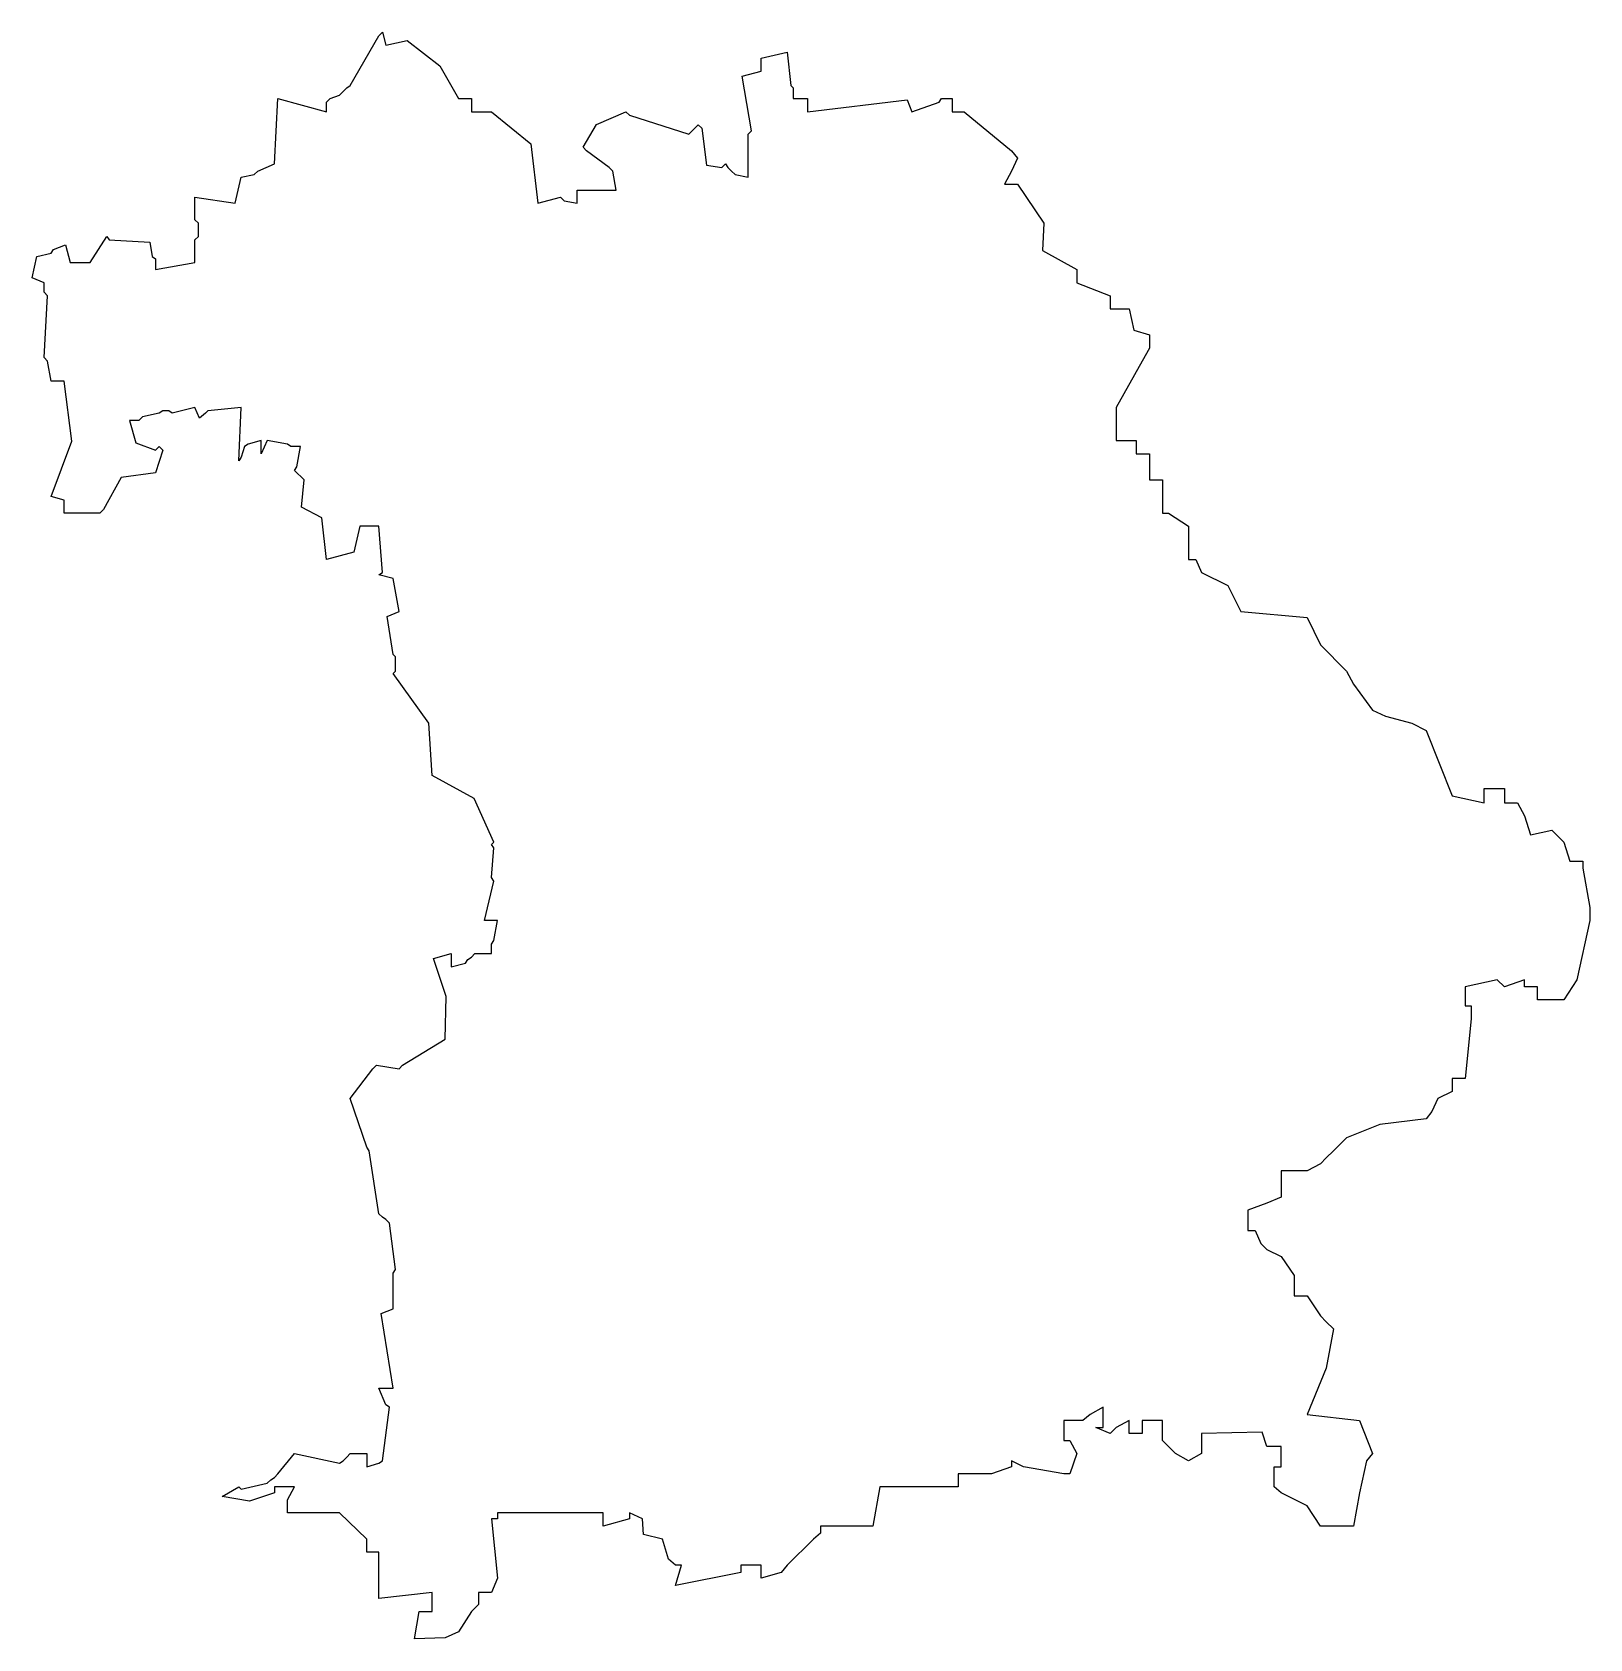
# Model space of a CAD drawing. Extents: x 0 to 371, y 0 to 382.
import ezdxf

# ---------------------------------------------------------------- set-up
doc = ezdxf.new("R2010")
doc.units = 0
doc.layers.add('background', color=7, linetype='CONTINUOUS')

msp = doc.modelspace()

# ---------------------------------------------------------------- linework, layer by layer
at = {"layer": 'background', "color": 7}
msp.add_lwpolyline([(92.326979, 6.672483), (95.431424, 6.672483), (95.431424, 11.188039), (82.731421, 9.776928), (82.731421, 20.783597), (79.909199, 20.783597), (79.909199, 23.888042), (73.418088, 30.09693), (61.00031, 30.09693), (61.00031, 33.201375), (62.693643, 36.305819), (57.895865, 36.305819), (57.895865, 34.894708), (52.004474, 32.883875), (45.478085, 34.048042), (49.429196, 36.305819), (49.99364, 35.741375), (56.202529, 37.152486), (57.049196, 37.999153), (57.895865, 38.563597), (58.742532, 39.410264), (62.693643, 44.208042), (73.418088, 41.950264), (74.264754, 42.514708), (75.111421, 43.361375), (75.958088, 44.208042), (79.909199, 44.208042), (79.909199, 41.103597), (82.731421, 41.950264), (83.578088, 42.514708), (85.271421, 55.214708), (84.424754, 55.779153), (82.731421, 59.730264), (86.118088, 59.730264), (83.295865, 77.510264), (86.118088, 78.639164), (86.118088, 87.105831), (86.682532, 87.952497), (85.271421, 98.959164), (84.424754, 99.805831), (83.578088, 100.370275), (82.731421, 101.216942), (80.473643, 116.17472), (79.909199, 117.021386), (75.958088, 128.592497), (81.32031, 135.648053), (82.166976, 136.49472), (87.529199, 135.648053), (88.375865, 136.49472), (98.535868, 142.703617), (98.712257, 152.828339), (95.713646, 161.894731), (99.946979, 163.02362), (99.946979, 159.919175), (103.333646, 160.765842), (103.89809, 161.612509), (104.74476, 162.176953), (105.591427, 163.02362), (109.542538, 163.02362), (109.542538, 165.281398), (110.106982, 166.128064), (110.953649, 170.925842), (107.849204, 170.925842), (110.106982, 180.239175), (109.542538, 181.085845), (110.106982, 188.1414), (109.542538, 188.988067), (110.106982, 189.552511), (105.415036, 199.888901), (95.431424, 205.356959), (94.584757, 217.774736), (86.118088, 229.628073), (86.682532, 230.192517), (86.682532, 233.579184), (86.118088, 234.143628), (84.706976, 243.174739), (87.529199, 244.303628), (86.118088, 252.205853), (82.731421, 253.05252), (83.578088, 253.616964), (82.731421, 264.623631), (78.215865, 264.623631), (76.804754, 258.414742), (70.313643, 256.721409), (69.184754, 266.599187), (64.386976, 269.139187), (64.951421, 275.630301), (62.693643, 277.888079), (63.258088, 278.734746), (64.104754, 283.532524), (61.846976, 283.532524), (61.00031, 284.096968), (56.202529, 284.943635), (54.791418, 281.83919), (54.791418, 284.943635), (51.686974, 284.096968), (50.840307, 283.532524), (49.99364, 280.992524), (49.429196, 280.145857), (49.99364, 292.845857), (42.091418, 291.99919), (41.526974, 291.434746), (40.11586, 290.305857), (38.986971, 292.845857), (33.624749, 291.434746), (32.778082, 291.99919), (31.366971, 291.99919), (30.520304, 291.434746), (26.56919, 290.588079), (25.722523, 289.741412), (23.464745, 289.741412), (24.98169, 284.414468), (29.673637, 282.685857), (30.520304, 283.532524), (31.366971, 282.685857), (29.673637, 277.323635), (21.48919, 276.194746), (17.255856, 268.574742), (16.40919, 267.728075), (7.94252, 267.728075), (7.94252, 270.832521), (4.838076, 271.679187), (9.776965, 284.837801), (7.94252, 299.054746), (4.838076, 299.054746), (3.991409, 303.852526), (3.144742, 304.699193), (3.991409, 319.374749), (3.144742, 320.221415), (3.144742, 322.479193), (0.32252, 323.608085), (1.451409, 328.688084), (4.838076, 329.534751), (5.40252, 330.381417), (8.224742, 331.510306), (9.353631, 327.276973), (14.151409, 327.276973), (18.102523, 333.485862), (18.666967, 332.639195), (28.262524, 332.074751), (28.826971, 328.688084), (29.673637, 328.123639), (29.673637, 325.583639), (38.986971, 327.276973), (38.986971, 332.639195), (39.833637, 333.485862), (39.833637, 336.590306), (38.986971, 337.436973), (38.986971, 342.799195), (48.582529, 341.388084), (49.99364, 347.596976), (53.098085, 348.16142), (53.944751, 349.008087), (57.895865, 350.70142), (58.742532, 366.223642), (70.313643, 363.119198), (70.313643, 365.376976), (71.16031, 366.223642), (73.418088, 367.070309), (74.264754, 367.916976), (75.111421, 368.763642), (75.958088, 369.328087), (82.731421, 381.181423), (83.578088, 382.02809), (84.424754, 378.923645), (89.504757, 380.052534), (97.265868, 373.984756), (101.640313, 366.223642), (104.74476, 366.223642), (104.74476, 363.119198), (109.542538, 363.119198), (118.855871, 355.499198), (120.549207, 341.388084), (125.911429, 342.799195), (126.758096, 341.952528), (129.862543, 341.388084), (129.862543, 344.492528), (139.175879, 344.492528), (138.329213, 349.008087), (137.482546, 349.854753), (132.120321, 353.805865), (131.273654, 354.652531), (134.448656, 360.050031), (141.433657, 363.119198), (142.280324, 362.272531), (156.391438, 357.756976), (157.238105, 358.603642), (158.649216, 360.014753), (159.495882, 359.168087), (160.624771, 350.419198), (164.29366, 349.854753), (165.140327, 350.70142), (165.704771, 349.854753), (166.551438, 349.008087), (167.398105, 348.16142), (170.502552, 347.596976), (170.502552, 357.756976), (171.349218, 358.603642), (169.091441, 371.585867), (173.606996, 372.714756), (173.606996, 375.819201), (179.815885, 377.230312), (180.662552, 369.328087), (181.226996, 368.763642), (181.226996, 366.223642), (184.613666, 366.223642), (184.613666, 363.119198), (208.320335, 365.94142), (209.449224, 363.119198), (215.940338, 365.376976), (216.504782, 366.223642), (219.044782, 366.223642), (219.044782, 363.119198), (221.867005, 363.119198), (233.155896, 353.805865), (234.567008, 352.112531), (233.155896, 349.008087), (231.462563, 345.903639), (234.567008, 345.903639), (240.775896, 336.590306), (240.493674, 330.099195), (248.678121, 325.583639), (248.678121, 322.479193), (256.580344, 319.374749), (256.580344, 316.270304), (261.095899, 316.270304), (262.224788, 311.190304), (265.89368, 310.061415), (265.89368, 306.956971), (264.200346, 303.852526), (257.991455, 292.845857), (257.991455, 284.943635), (262.789235, 284.943635), (262.789235, 281.83919), (265.89368, 281.83919), (265.89368, 275.630301), (268.998124, 275.630301), (268.998124, 267.728075), (270.409235, 267.728075), (275.207013, 264.623631), (275.207013, 256.721409), (276.900346, 256.721409), (278.31146, 253.616964), (284.52033, 250.512517), (287.624774, 244.303628), (303.429218, 242.892517), (306.533663, 236.401406), (312.742552, 230.192517), (314.435885, 227.08807), (318.951441, 220.879181), (322.055885, 219.46807), (328.264774, 217.774736), (331.651441, 216.081403), (337.860358, 200.559178), (345.480358, 198.865845), (345.480358, 202.252511), (350.278136, 202.252511), (350.278136, 198.865845), (353.38258, 198.865845), (355.075913, 195.7614), (356.487024, 191.245845), (361.567024, 192.374734), (364.389247, 189.552511), (365.800358, 185.036956), (368.904802, 185.036956), (368.904802, 183.343623), (370.598136, 174.030286), (370.598136, 170.925842), (367.493691, 156.814728), (364.389247, 152.01695), (358.180358, 152.01695), (358.180358, 155.121395), (355.075913, 155.121395), (355.075913, 156.814728), (350.278136, 155.121395), (348.584802, 156.814728), (340.964802, 155.121395), (340.964802, 150.605839), (342.375913, 150.605839), (342.375913, 147.501395), (340.964802, 133.390275), (337.860358, 133.390275), (337.860358, 130.285831), (334.473691, 128.592497), (333.062552, 125.488053), (331.651441, 123.79472), (320.644774, 122.383608), (312.742552, 119.279164), (311.049218, 117.585831), (309.638107, 116.17472), (307.944774, 114.481386), (306.533663, 113.070275), (303.429218, 111.376942), (297.22033, 111.376942), (297.22033, 105.168053), (293.833663, 103.756942), (289.318107, 102.063608), (289.318107, 97.265831), (291.011441, 97.265831), (292.422552, 94.161386), (293.833663, 92.750275), (297.22033, 91.056942), (300.324774, 86.541386), (300.324774, 81.743608), (303.429218, 81.743608), (306.533663, 76.945819), (307.944774, 75.534708), (309.638107, 73.841375), (307.944774, 64.528042), (303.429218, 53.521375), (315.846996, 52.110264), (318.951441, 44.208042), (317.54033, 42.514708), (315.846996, 34.894708), (314.435885, 26.992486), (306.533663, 26.992486), (303.429218, 31.790264), (297.22033, 34.894708), (295.526996, 36.305819), (295.526996, 41.103597), (297.22033, 41.103597), (297.22033, 45.901375), (293.833663, 45.901375), (292.704774, 49.288042), (278.31146, 49.005819), (278.31146, 44.208042), (275.207013, 42.514708), (272.102569, 44.208042), (268.998124, 47.312486), (268.998124, 52.110264), (264.200346, 52.110264), (264.200346, 49.005819), (261.095899, 49.005819), (261.095899, 52.110264), (257.991455, 50.41693), (256.580344, 49.005819), (253.193677, 50.41693), (254.88701, 50.41693), (254.88701, 55.214708), (251.782566, 53.521375), (250.089233, 52.110264), (245.573674, 52.110264), (245.573674, 47.312486), (246.984788, 47.312486), (248.678121, 44.208042), (246.984788, 39.410264), (245.573674, 39.410264), (235.978119, 41.103597), (233.155896, 42.514708), (233.155896, 41.103597), (228.358116, 39.410264), (220.455894, 39.410264), (220.455894, 36.305819), (201.829224, 36.305819), (200.135891, 26.992486), (187.71811, 26.992486), (187.71811, 25.299153), (186.024777, 23.888042), (179.815885, 17.679153), (178.404774, 15.985819), (173.606996, 14.574705), (173.606996, 17.679153), (168.809218, 17.679153), (168.809218, 15.985819), (153.286993, 12.881372), (154.698105, 17.679153), (153.286993, 17.679153), (151.593657, 19.090264), (150.182546, 23.888042), (145.666991, 25.01693), (145.384768, 28.685819), (142.280324, 30.09693), (142.280324, 28.685819), (136.071432, 26.992486), (136.071432, 30.09693), (110.953649, 30.09693), (110.953649, 28.685819), (109.542538, 28.685819), (110.953649, 14.574705), (109.542538, 11.188039), (106.438093, 11.188039), (106.438093, 8.365817), (104.74476, 6.672483), (101.640313, 1.874705), (98.535868, 0.463594), (91.19809, 0.181372), (92.326979, 6.672483), (92.326979, 6.672483)], dxfattribs=at)

doc.saveas('drawing.dxf')
